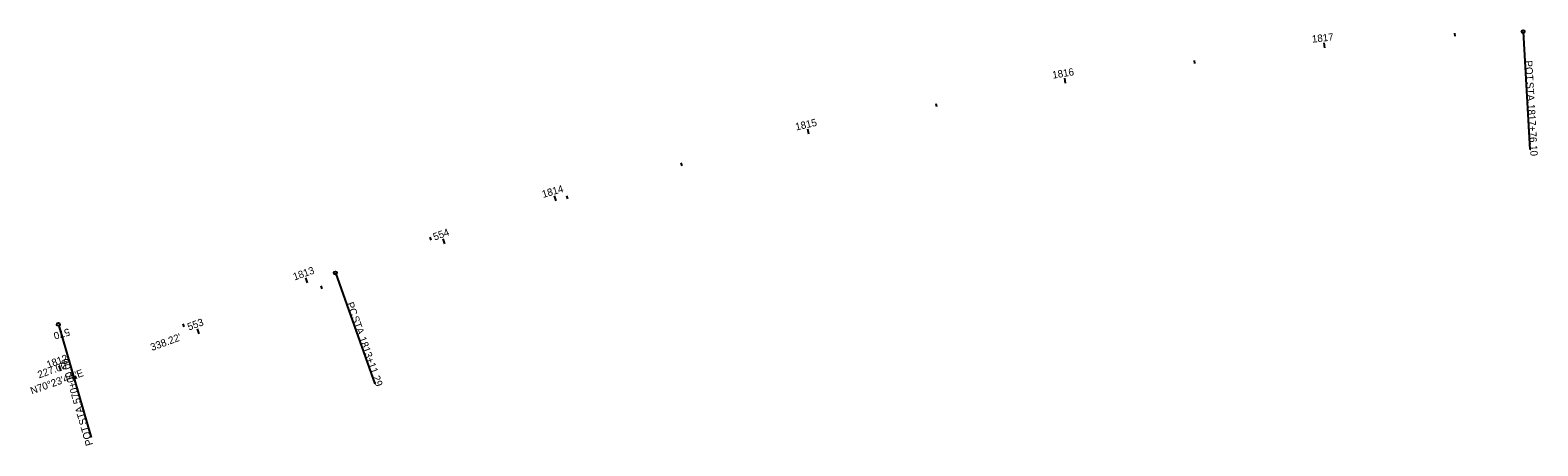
# Model space of a CAD drawing. Extents: x 150905 to 153516, y 329807 to 331516.
# Drawn here: x 152939 to 153516, y 330974 to 331133 of the extents above; entities that cross this region are included whole.
import ezdxf

# ---------------------------------------------------------------- set-up
doc = ezdxf.new("R2010")
doc.units = 0
for name, color, linetype in [('GE_P_Alignment_100_Cardinal_Points', 7, 'Continuous'), ('GE_P_Alignment_100_Distances', 7, 'Continuous'), ('GE_P_Alignment_100_Stations', 7, 'Continuous'), ('SH_Text', 7, 'Continuous')]:
    doc.layers.add(name, color=color, linetype=linetype)

msp = doc.modelspace()

# ---------------------------------------------------------------- linework, layer by layer
at = {"layer": 'GE_P_Alignment_100_Stations'}
for p, q in [((153484.08, 331130.52), (153483.99, 331131.72)), ((153484.08, 331130.52), (153483.99, 331131.72)), ((153434.28, 331126.06), (153434.07, 331128.05)), ((153434.28, 331126.06), (153434.07, 331128.05)), ((153384.64, 331120.07), (153384.48, 331121.26)), ((153384.64, 331120.07), (153384.48, 331121.26)), ((153335.21, 331112.57), (153334.88, 331114.55)), ((153335.21, 331112.57), (153334.88, 331114.55)), ((153286.03, 331103.57), (153285.79, 331104.75)), ((153286.03, 331103.57), (153285.79, 331104.75)), ((153237.14, 331093.07), (153236.69, 331095.02)), ((153237.14, 331093.07), (153236.69, 331095.02)), ((153188.61, 331081.08), (153188.3, 331082.24)), ((153188.61, 331081.08), (153188.3, 331082.24)), ((153140.45, 331067.61), (153139.89, 331069.53)), ((153140.45, 331067.61), (153139.89, 331069.53)), ((153144.96, 331068.42), (153144.54, 331069.55)), ((153144.96, 331068.42), (153144.54, 331069.55)), ((153092.74, 331052.68), (153092.36, 331053.82)), ((153092.74, 331052.68), (153092.36, 331053.82)), ((153098, 331051.24), (153097.31, 331053.12)), ((153098, 331051.24), (153097.31, 331053.12)), ((153045.49, 331036.34), (153044.82, 331038.22)), ((153045.49, 331036.34), (153044.82, 331038.22)), ((153051.04, 331034.06), (153050.63, 331035.19)), ((153051.04, 331034.06), (153050.63, 331035.19)), ((152950.25, 331020.5), (152950.81, 331018.58)), ((152998.38, 331019.56), (152997.98, 331020.69)), ((152998.38, 331019.56), (152997.98, 331020.69)), ((153004.09, 331016.88), (153003.4, 331018.76)), ((153004.09, 331016.88), (153003.4, 331018.76)), ((152951.28, 331002.79), (152950.61, 331004.67)), ((152951.28, 331002.79), (152950.61, 331004.67)), ((152957.13, 330999.7), (152956.72, 331000.82)), ((152957.13, 330999.7), (152956.72, 331000.82))]:
    msp.add_line(p, q, dxfattribs=at)
at = {"layer": 'SH_Text'}
for p, q in [((153510.11, 331132.25), (153512.73, 331087.32)), ((153510.11, 331132.25), (153512.73, 331087.32)), ((153056.13, 331040.13), (153071.22, 330997.74)), ((153056.13, 331040.13), (153071.22, 330997.74)), ((152950.25, 331020.5), (152962.81, 330977.29))]:
    msp.add_line(p, q, dxfattribs=at)
for centre in [(153510.11, 331132.25), (153510.11, 331132.25), (153056.13, 331040.13), (153056.13, 331040.13), (152950.25, 331020.5)]:
    msp.add_circle(centre, 0.6, dxfattribs=at)

# ---------------------------------------------------------------- texts
at = {"layer": 'GE_P_Alignment_100_Cardinal_Points'}
msp.add_text('N70°23\'44"E', height=2.8, rotation=19.60446, dxfattribs=at).set_placement((152940.11, 330993.71))
msp.add_text('N70°23\'44"E', height=2.8, rotation=19.60446, dxfattribs=at).set_placement((152940.11, 330993.71))
at = {"layer": 'GE_P_Alignment_100_Distances'}
for s, rotation, p in [("338.22'", 20.09682, (152986.03, 331010.32)), ("338.22'", 20.09682, (152986.03, 331010.32)), ("227.00'", 19.60446, (152942.9, 330999.84)), ("227.00'", 19.60446, (152942.9, 330999.84))]:
    msp.add_text(s, height=2.8, rotation=rotation, dxfattribs=at).set_placement(p)
at = {"layer": 'GE_P_Alignment_100_Stations'}
for s, rotation, p in [('1817', 5.99972, (153429.51, 331128.07)), ('1817', 5.99972, (153429.51, 331128.07)), ('1816', 9.49973, (153330.38, 331114.3)), ('1816', 9.49973, (153330.38, 331114.3)), ('1815', 12.99973, (153232.27, 331094.51)), ('1815', 12.99973, (153232.27, 331094.51)), ('1814', 16.49974, (153135.54, 331068.76)), ('1814', 16.49974, (153135.54, 331068.76)), ('554', 20.09682, (153094.07, 331052.46)), ('554', 20.09682, (153094.07, 331052.46)), ('1813', 19.60446, (153040.51, 331037.22)), ('1813', 19.60446, (153040.51, 331037.22)), ('553', 20.09682, (153000.16, 331018.1)), ('553', 20.09682, (153000.16, 331018.1)), ('570', 196.20737, (152954.16, 331019.04)), ('1812', 19.60446, (152946.3, 331003.67)), ('1812', 19.60446, (152946.3, 331003.67))]:
    msp.add_text(s, height=2.8, rotation=rotation, dxfattribs=at).set_placement(p)
at = {"layer": 'SH_Text'}
for s, rotation, p in [('POT', 273.33638, (153510.8, 331121.19)), ('POT', 273.33638, (153510.8, 331121.19)), (' STA. ', 273.33638, (153511.22, 331114)), (' STA. ', 273.33638, (153511.22, 331114)), ('1817+76.10', 273.33638, (153511.77, 331104.56)), ('1817+76.10', 273.33638, (153511.77, 331104.56)), ('PC', 289.60446, (153060.33, 331028.44)), ('PC', 289.60446, (153060.33, 331028.44)), (' STA. ', 289.60446, (153061.87, 331024.12)), (' STA. ', 289.60446, (153061.87, 331024.12)), ('1813+11.29', 289.60446, (153065.04, 331015.22)), ('1813+11.29', 289.60446, (153065.04, 331015.22)), ('570+00.00', 106.20737, (152958.91, 330990.58)), (' STA. ', 106.20737, (152961.54, 330981.51)), ('POT', 106.20737, (152963.55, 330974.59))]:
    msp.add_text(s, height=2.8, rotation=rotation, dxfattribs=at).set_placement(p)

doc.saveas('drawing.dxf')
